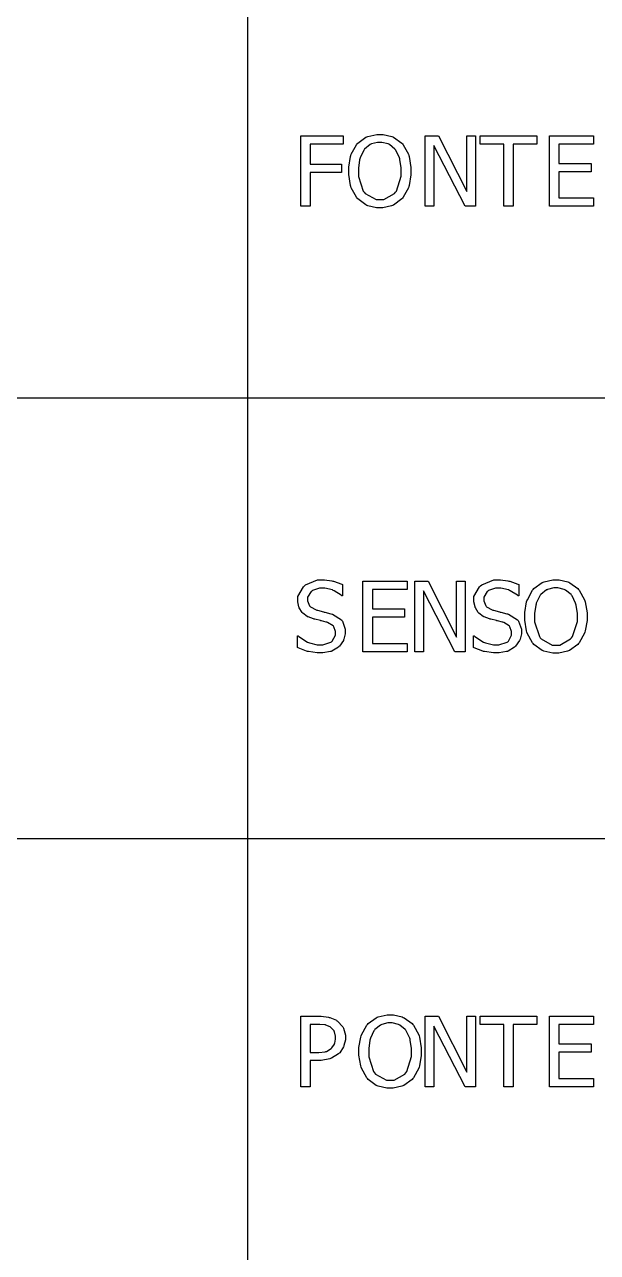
# Model space of a CAD drawing. Header units: millimetres. Extents: x 1974 to 2099, y 1386 to 1555.
# Drawn here: x 2071.471 to 2072.844, y 1473.036 to 1475.98 of the extents above; entities that cross this region are included whole.
import ezdxf

# ---------------------------------------------------------------- set-up
doc = ezdxf.new("R2010")
doc.units = ezdxf.units.MM
doc.layers.add('TEXTO', color=4, linetype='Continuous')

msp = doc.modelspace()

# ---------------------------------------------------------------- linework, layer by layer
at = {"layer": 'TEXTO', "color": 0}
for p, q in [((2072.0054, 1489.868), (2072.0054, 1472.9723)), ((2072.1331, 1475.5446), (2072.1331, 1475.7135)), ((2072.1331, 1475.7135), (2072.2342, 1475.7135)), ((2072.2342, 1475.7135), (2072.2342, 1475.6936)), ((2072.2342, 1475.7135), (2072.2342, 1475.7135)), ((2072.2914, 1475.7112), (2072.2937, 1475.7122)), ((2072.2937, 1475.7122), (2072.3151, 1475.7171)), ((2072.3151, 1475.7171), (2072.3223, 1475.7171)), ((2072.3223, 1475.7171), (2072.33, 1475.7171)), ((2072.33, 1475.7171), (2072.351, 1475.7121)), ((2072.351, 1475.7121), (2072.3533, 1475.7111)), ((2072.4311, 1475.5446), (2072.4311, 1475.7135)), ((2072.4311, 1475.7135), (2072.463, 1475.7135)), ((2072.463, 1475.7135), (2072.5309, 1475.5798)), ((2072.5309, 1475.5798), (2072.5309, 1475.7135)), ((2072.5309, 1475.7135), (2072.5519, 1475.7135)), ((2072.5519, 1475.7135), (2072.5519, 1475.5446)), ((2072.5519, 1475.7135), (2072.5519, 1475.7135)), ((2072.5629, 1475.6936), (2072.5629, 1475.7135)), ((2072.5629, 1475.7135), (2072.6988, 1475.7135)), ((2072.6988, 1475.7135), (2072.6988, 1475.6936)), ((2072.7291, 1475.5446), (2072.7291, 1475.7135)), ((2072.7291, 1475.7135), (2072.8347, 1475.7135)), ((2072.8347, 1475.7135), (2072.8347, 1475.6936)), ((2072.2342, 1475.6936), (2072.1556, 1475.6936)), ((2072.1556, 1475.6936), (2072.1556, 1475.646)), ((2072.2538, 1475.6692), (2072.2663, 1475.6922)), ((2072.2663, 1475.6922), (2072.268, 1475.6942)), ((2072.268, 1475.6942), (2072.2695, 1475.6961)), ((2072.2695, 1475.6961), (2072.2891, 1475.7102)), ((2072.2995, 1475.6927), (2072.286, 1475.6818)), ((2072.2891, 1475.7102), (2072.2914, 1475.7112)), ((2072.301, 1475.6934), (2072.2995, 1475.6927)), ((2072.3025, 1475.6942), (2072.301, 1475.6934)), ((2072.317, 1475.6977), (2072.3025, 1475.6942)), ((2072.3224, 1475.6977), (2072.317, 1475.6977)), ((2072.3272, 1475.6977), (2072.3224, 1475.6977)), ((2072.342, 1475.6941), (2072.3272, 1475.6977)), ((2072.3436, 1475.6933), (2072.342, 1475.6941)), ((2072.3452, 1475.6926), (2072.3436, 1475.6933)), ((2072.3586, 1475.6817), (2072.3452, 1475.6926)), ((2072.3533, 1475.7111), (2072.3555, 1475.7101)), ((2072.3555, 1475.7101), (2072.3751, 1475.696)), ((2072.3751, 1475.696), (2072.3767, 1475.6942)), ((2072.3767, 1475.6942), (2072.3783, 1475.6923)), ((2072.3767, 1475.6942), (2072.3767, 1475.6942)), ((2072.3783, 1475.6923), (2072.3908, 1475.6693)), ((2072.5267, 1475.5446), (2072.4521, 1475.6903)), ((2072.4521, 1475.6903), (2072.4521, 1475.5446)), ((2072.6196, 1475.6936), (2072.5629, 1475.6936)), ((2072.6196, 1475.5446), (2072.6196, 1475.6936)), ((2072.6988, 1475.6936), (2072.642, 1475.6936)), ((2072.642, 1475.6936), (2072.642, 1475.5446)), ((2072.8347, 1475.6936), (2072.7516, 1475.6936)), ((2072.7516, 1475.6936), (2072.7516, 1475.6473)), ((2072.2477, 1475.6384), (2072.252, 1475.6638)), ((2072.252, 1475.6638), (2072.2529, 1475.6664)), ((2072.2529, 1475.6664), (2072.2538, 1475.6692)), ((2072.274, 1475.6564), (2072.271, 1475.6359)), ((2072.2746, 1475.6585), (2072.274, 1475.6564)), ((2072.2751, 1475.6607), (2072.2746, 1475.6585)), ((2072.2837, 1475.6788), (2072.2751, 1475.6607)), ((2072.2848, 1475.6802), (2072.2837, 1475.6788)), ((2072.286, 1475.6818), (2072.2848, 1475.6802)), ((2072.3598, 1475.6802), (2072.3586, 1475.6817)), ((2072.3609, 1475.6789), (2072.3598, 1475.6802)), ((2072.3693, 1475.661), (2072.3609, 1475.6789)), ((2072.37, 1475.6588), (2072.3693, 1475.661)), ((2072.3706, 1475.6567), (2072.37, 1475.6588)), ((2072.3737, 1475.6365), (2072.3706, 1475.6567)), ((2072.3908, 1475.6693), (2072.3917, 1475.6665)), ((2072.3917, 1475.6665), (2072.3926, 1475.6638)), ((2072.3926, 1475.6638), (2072.397, 1475.6377)), ((2072.1556, 1475.646), (2072.2309, 1475.646)), ((2072.2309, 1475.626), (2072.1556, 1475.626)), ((2072.1556, 1475.626), (2072.1556, 1475.5446)), ((2072.2309, 1475.646), (2072.2309, 1475.626)), ((2072.2477, 1475.629), (2072.2477, 1475.6384)), ((2072.2477, 1475.6205), (2072.2477, 1475.629)), ((2072.271, 1475.6359), (2072.271, 1475.629)), ((2072.271, 1475.629), (2072.271, 1475.6163)), ((2072.3737, 1475.629), (2072.3737, 1475.6365)), ((2072.3737, 1475.6171), (2072.3737, 1475.629)), ((2072.3737, 1475.629), (2072.3737, 1475.629)), ((2072.397, 1475.6377), (2072.397, 1475.629)), ((2072.397, 1475.629), (2072.397, 1475.6198)), ((2072.7516, 1475.6473), (2072.829, 1475.6473)), ((2072.829, 1475.6274), (2072.7516, 1475.6274)), ((2072.7516, 1475.6274), (2072.7516, 1475.5646)), ((2072.829, 1475.6473), (2072.829, 1475.6274)), ((2072.252, 1475.5947), (2072.2477, 1475.6205)), ((2072.2528, 1475.5918), (2072.252, 1475.5947)), ((2072.271, 1475.6163), (2072.2826, 1475.5812)), ((2072.3621, 1475.5812), (2072.3737, 1475.6171)), ((2072.3927, 1475.5947), (2072.3918, 1475.5919)), ((2072.397, 1475.6198), (2072.3927, 1475.5947)), ((2072.2537, 1475.5891), (2072.2528, 1475.5918)), ((2072.2662, 1475.5661), (2072.2537, 1475.5891)), ((2072.2679, 1475.5642), (2072.2662, 1475.5661)), ((2072.2826, 1475.5812), (2072.2849, 1475.5782)), ((2072.2849, 1475.5782), (2072.2872, 1475.5752)), ((2072.2872, 1475.5752), (2072.3135, 1475.5605)), ((2072.3317, 1475.5605), (2072.3574, 1475.5752)), ((2072.3574, 1475.5752), (2072.3597, 1475.5782)), ((2072.3597, 1475.5782), (2072.3621, 1475.5812)), ((2072.3783, 1475.5661), (2072.3767, 1475.5642)), ((2072.391, 1475.5892), (2072.3783, 1475.5661)), ((2072.3918, 1475.5919), (2072.391, 1475.5892)), ((2072.7516, 1475.5646), (2072.8347, 1475.5646)), ((2072.8347, 1475.5646), (2072.8347, 1475.5446)), ((2072.1556, 1475.5446), (2072.1331, 1475.5446)), ((2072.2695, 1475.5624), (2072.2679, 1475.5642)), ((2072.2891, 1475.5479), (2072.2695, 1475.5624)), ((2072.2914, 1475.5469), (2072.2891, 1475.5479)), ((2072.2937, 1475.546), (2072.2914, 1475.5469)), ((2072.3145, 1475.5411), (2072.2937, 1475.546)), ((2072.3135, 1475.5605), (2072.3224, 1475.5605)), ((2072.3223, 1475.5411), (2072.3145, 1475.5411)), ((2072.3293, 1475.5411), (2072.3223, 1475.5411)), ((2072.3224, 1475.5605), (2072.3317, 1475.5605)), ((2072.3503, 1475.5459), (2072.3293, 1475.5411)), ((2072.3526, 1475.5467), (2072.3503, 1475.5459)), ((2072.3549, 1475.5477), (2072.3526, 1475.5467)), ((2072.375, 1475.5623), (2072.3549, 1475.5477)), ((2072.3767, 1475.5642), (2072.375, 1475.5623)), ((2072.4521, 1475.5446), (2072.4311, 1475.5446)), ((2072.5519, 1475.5446), (2072.5267, 1475.5446)), ((2072.642, 1475.5446), (2072.6196, 1475.5446)), ((2072.642, 1475.5446), (2072.642, 1475.5446)), ((2072.8347, 1475.5446), (2072.7291, 1475.5446)), ((2072.8347, 1475.5446), (2072.8347, 1475.5446)), ((2098.7779, 1475.0843), (2069.8934, 1475.0843)), ((2072.1259, 1474.6089), (2072.1392, 1474.6325)), ((2072.1392, 1474.6325), (2072.1419, 1474.6347)), ((2072.1419, 1474.6347), (2072.1445, 1474.637)), ((2072.1445, 1474.637), (2072.1732, 1474.6486)), ((2072.1606, 1474.6231), (2072.159, 1474.6219)), ((2072.1779, 1474.6293), (2072.1606, 1474.6231)), ((2072.1732, 1474.6486), (2072.1828, 1474.6486)), ((2072.1842, 1474.6293), (2072.1779, 1474.6293)), ((2072.1828, 1474.6486), (2072.1895, 1474.6486)), ((2072.1902, 1474.6293), (2072.1842, 1474.6293)), ((2072.1895, 1474.6486), (2072.2075, 1474.6462)), ((2072.2086, 1474.6247), (2072.1902, 1474.6293)), ((2072.2075, 1474.6462), (2072.2096, 1474.6458)), ((2072.2107, 1474.6237), (2072.2086, 1474.6247)), ((2072.2096, 1474.6458), (2072.2117, 1474.6454)), ((2072.2127, 1474.6229), (2072.2107, 1474.6237)), ((2072.2117, 1474.6454), (2072.2312, 1474.6386)), ((2072.23, 1474.6121), (2072.2127, 1474.6229)), ((2072.2312, 1474.6386), (2072.233, 1474.6377)), ((2072.233, 1474.6377), (2072.233, 1474.6108)), ((2072.282, 1474.4767), (2072.282, 1474.6456)), ((2072.282, 1474.6456), (2072.3877, 1474.6456)), ((2072.3877, 1474.6256), (2072.3045, 1474.6256)), ((2072.3045, 1474.6256), (2072.3045, 1474.5793)), ((2072.3877, 1474.6456), (2072.3877, 1474.6256)), ((2072.4062, 1474.4767), (2072.4062, 1474.6456)), ((2072.4062, 1474.6456), (2072.4381, 1474.6456)), ((2072.5019, 1474.4767), (2072.4272, 1474.6223)), ((2072.4272, 1474.6223), (2072.4272, 1474.4767)), ((2072.4381, 1474.6456), (2072.506, 1474.5118)), ((2072.506, 1474.5118), (2072.506, 1474.6456)), ((2072.506, 1474.6456), (2072.5271, 1474.6456)), ((2072.5271, 1474.6456), (2072.5271, 1474.4767)), ((2072.5271, 1474.6456), (2072.5271, 1474.6456)), ((2072.5481, 1474.6089), (2072.5614, 1474.6325)), ((2072.5614, 1474.6325), (2072.5641, 1474.6347)), ((2072.5641, 1474.6347), (2072.5667, 1474.637)), ((2072.5667, 1474.637), (2072.5954, 1474.6486)), ((2072.5827, 1474.6231), (2072.5811, 1474.6219)), ((2072.6, 1474.6293), (2072.5827, 1474.6231)), ((2072.5954, 1474.6486), (2072.605, 1474.6486)), ((2072.6064, 1474.6293), (2072.6, 1474.6293)), ((2072.605, 1474.6486), (2072.6117, 1474.6486)), ((2072.6124, 1474.6293), (2072.6064, 1474.6293)), ((2072.6117, 1474.6486), (2072.6296, 1474.6462)), ((2072.6308, 1474.6247), (2072.6124, 1474.6293)), ((2072.6296, 1474.6462), (2072.6318, 1474.6458)), ((2072.6329, 1474.6237), (2072.6308, 1474.6247)), ((2072.6318, 1474.6458), (2072.6338, 1474.6454)), ((2072.6349, 1474.6229), (2072.6329, 1474.6237)), ((2072.6338, 1474.6454), (2072.6534, 1474.6386)), ((2072.6521, 1474.6121), (2072.6349, 1474.6229)), ((2072.6534, 1474.6386), (2072.6552, 1474.6377)), ((2072.6552, 1474.6377), (2072.6552, 1474.6108)), ((2072.676, 1474.6012), (2072.6885, 1474.6242)), ((2072.6885, 1474.6242), (2072.6902, 1474.6262)), ((2072.6902, 1474.6262), (2072.6917, 1474.6281)), ((2072.6917, 1474.6281), (2072.7114, 1474.6423)), ((2072.7217, 1474.6247), (2072.7082, 1474.6137)), ((2072.7114, 1474.6423), (2072.7137, 1474.6432)), ((2072.7137, 1474.6432), (2072.716, 1474.6442)), ((2072.716, 1474.6442), (2072.7373, 1474.6491)), ((2072.7232, 1474.6254), (2072.7217, 1474.6247)), ((2072.7247, 1474.6262), (2072.7232, 1474.6254)), ((2072.7393, 1474.6297), (2072.7247, 1474.6262)), ((2072.7373, 1474.6491), (2072.7445, 1474.6491)), ((2072.7446, 1474.6297), (2072.7393, 1474.6297)), ((2072.7445, 1474.6491), (2072.7522, 1474.6491)), ((2072.7494, 1474.6297), (2072.7446, 1474.6297)), ((2072.7642, 1474.6261), (2072.7494, 1474.6297)), ((2072.7522, 1474.6491), (2072.7732, 1474.6441)), ((2072.7658, 1474.6253), (2072.7642, 1474.6261)), ((2072.7674, 1474.6246), (2072.7658, 1474.6253)), ((2072.7809, 1474.6137), (2072.7674, 1474.6246)), ((2072.7732, 1474.6441), (2072.7755, 1474.643)), ((2072.7755, 1474.643), (2072.7778, 1474.6421)), ((2072.7778, 1474.6421), (2072.7973, 1474.628)), ((2072.7973, 1474.628), (2072.7989, 1474.6262)), ((2072.7989, 1474.6262), (2072.8005, 1474.6243)), ((2072.7989, 1474.6262), (2072.7989, 1474.6262)), ((2072.8005, 1474.6243), (2072.813, 1474.6014)), ((2072.1259, 1474.6003), (2072.1259, 1474.6089)), ((2072.1259, 1474.5963), (2072.1259, 1474.6003)), ((2072.1283, 1474.5842), (2072.1259, 1474.5963)), ((2072.1574, 1474.6207), (2072.1493, 1474.6073)), ((2072.1493, 1474.6073), (2072.1493, 1474.6027)), ((2072.1493, 1474.6027), (2072.1493, 1474.5984)), ((2072.1493, 1474.5984), (2072.1541, 1474.5866)), ((2072.159, 1474.6219), (2072.1574, 1474.6207)), ((2072.2314, 1474.6108), (2072.23, 1474.6121)), ((2072.233, 1474.6108), (2072.2314, 1474.6108)), ((2072.5481, 1474.6003), (2072.5481, 1474.6089)), ((2072.5481, 1474.5963), (2072.5481, 1474.6003)), ((2072.5506, 1474.5842), (2072.5481, 1474.5963)), ((2072.5795, 1474.6207), (2072.5715, 1474.6073)), ((2072.5715, 1474.6073), (2072.5715, 1474.6027)), ((2072.5715, 1474.6027), (2072.5715, 1474.5984)), ((2072.5715, 1474.5984), (2072.5762, 1474.5866)), ((2072.5811, 1474.6219), (2072.5795, 1474.6207)), ((2072.6535, 1474.6108), (2072.6521, 1474.6121)), ((2072.6552, 1474.6108), (2072.6535, 1474.6108)), ((2072.6699, 1474.5705), (2072.6742, 1474.5959)), ((2072.6742, 1474.5959), (2072.6751, 1474.5985)), ((2072.6751, 1474.5985), (2072.676, 1474.6012)), ((2072.6973, 1474.5928), (2072.6968, 1474.5906)), ((2072.7059, 1474.6108), (2072.6973, 1474.5928)), ((2072.707, 1474.6122), (2072.7059, 1474.6108)), ((2072.7082, 1474.6137), (2072.707, 1474.6122)), ((2072.782, 1474.6122), (2072.7809, 1474.6137)), ((2072.7831, 1474.6108), (2072.782, 1474.6122)), ((2072.7915, 1474.593), (2072.7831, 1474.6108)), ((2072.7922, 1474.5908), (2072.7915, 1474.593)), ((2072.813, 1474.6014), (2072.8139, 1474.5986)), ((2072.8139, 1474.5986), (2072.8148, 1474.5959)), ((2072.8148, 1474.5959), (2072.8193, 1474.5698)), ((2072.1288, 1474.5829), (2072.1283, 1474.5842)), ((2072.1293, 1474.5816), (2072.1288, 1474.5829)), ((2072.1361, 1474.5708), (2072.1293, 1474.5816)), ((2072.137, 1474.5698), (2072.1361, 1474.5708)), ((2072.1379, 1474.5689), (2072.137, 1474.5698)), ((2072.148, 1474.5612), (2072.1379, 1474.5689)), ((2072.1541, 1474.5866), (2072.155, 1474.5855)), ((2072.155, 1474.5855), (2072.1559, 1474.5846)), ((2072.1559, 1474.5846), (2072.1696, 1474.5768)), ((2072.1696, 1474.5768), (2072.1714, 1474.5762)), ((2072.1714, 1474.5762), (2072.1726, 1474.5759)), ((2072.1726, 1474.5759), (2072.1871, 1474.5723)), ((2072.1871, 1474.5723), (2072.1889, 1474.5718)), ((2072.1889, 1474.5718), (2072.1905, 1474.5714)), ((2072.1905, 1474.5714), (2072.2049, 1474.5678)), ((2072.2049, 1474.5678), (2072.2061, 1474.5674)), ((2072.2061, 1474.5674), (2072.209, 1474.5665)), ((2072.209, 1474.5665), (2072.2302, 1474.5531)), ((2072.3045, 1474.5793), (2072.3819, 1474.5793)), ((2072.3819, 1474.5793), (2072.3819, 1474.5593)), ((2072.551, 1474.5829), (2072.5506, 1474.5842)), ((2072.5515, 1474.5816), (2072.551, 1474.5829)), ((2072.5582, 1474.5708), (2072.5515, 1474.5816)), ((2072.5591, 1474.5698), (2072.5582, 1474.5708)), ((2072.56, 1474.5689), (2072.5591, 1474.5698)), ((2072.5702, 1474.5612), (2072.56, 1474.5689)), ((2072.5762, 1474.5866), (2072.5771, 1474.5855)), ((2072.5771, 1474.5855), (2072.578, 1474.5846)), ((2072.578, 1474.5846), (2072.5918, 1474.5768)), ((2072.5918, 1474.5768), (2072.5936, 1474.5762)), ((2072.5936, 1474.5762), (2072.5948, 1474.5759)), ((2072.5948, 1474.5759), (2072.6093, 1474.5723)), ((2072.6093, 1474.5723), (2072.6111, 1474.5718)), ((2072.6111, 1474.5718), (2072.6127, 1474.5714)), ((2072.6127, 1474.5714), (2072.6271, 1474.5678)), ((2072.6271, 1474.5678), (2072.6283, 1474.5674)), ((2072.6283, 1474.5674), (2072.6312, 1474.5665)), ((2072.6312, 1474.5665), (2072.6524, 1474.5531)), ((2072.6699, 1474.5611), (2072.6699, 1474.5705)), ((2072.6962, 1474.5884), (2072.6932, 1474.568)), ((2072.6932, 1474.568), (2072.6932, 1474.5611)), ((2072.6968, 1474.5906), (2072.6962, 1474.5884)), ((2072.7928, 1474.5886), (2072.7922, 1474.5908)), ((2072.7959, 1474.5685), (2072.7928, 1474.5886)), ((2072.7959, 1474.5611), (2072.7959, 1474.5685)), ((2072.8193, 1474.5698), (2072.8193, 1474.5611)), ((2072.1492, 1474.5606), (2072.148, 1474.5612)), ((2072.1504, 1474.56), (2072.1492, 1474.5606)), ((2072.1634, 1474.5551), (2072.1504, 1474.56)), ((2072.1648, 1474.5548), (2072.1634, 1474.5551)), ((2072.1665, 1474.5544), (2072.1648, 1474.5548)), ((2072.18, 1474.5512), (2072.1665, 1474.5544)), ((2072.1811, 1474.5509), (2072.18, 1474.5512)), ((2072.1822, 1474.5507), (2072.1811, 1474.5509)), ((2072.194, 1474.5475), (2072.1822, 1474.5507)), ((2072.1954, 1474.5471), (2072.194, 1474.5475)), ((2072.1971, 1474.5466), (2072.1954, 1474.5471)), ((2072.2104, 1474.5388), (2072.1971, 1474.5466)), ((2072.2113, 1474.5377), (2072.2104, 1474.5388)), ((2072.2121, 1474.5366), (2072.2113, 1474.5377)), ((2072.2162, 1474.5254), (2072.2121, 1474.5366)), ((2072.2302, 1474.5531), (2072.2316, 1474.5513)), ((2072.2316, 1474.5513), (2072.2328, 1474.5495)), ((2072.2328, 1474.5495), (2072.2396, 1474.531)), ((2072.3819, 1474.5593), (2072.3045, 1474.5593)), ((2072.3045, 1474.5593), (2072.3045, 1474.4967)), ((2072.5714, 1474.5606), (2072.5702, 1474.5612)), ((2072.5725, 1474.56), (2072.5714, 1474.5606)), ((2072.5856, 1474.5551), (2072.5725, 1474.56)), ((2072.587, 1474.5548), (2072.5856, 1474.5551)), ((2072.5886, 1474.5544), (2072.587, 1474.5548)), ((2072.6022, 1474.5512), (2072.5886, 1474.5544)), ((2072.6032, 1474.5509), (2072.6022, 1474.5512)), ((2072.6043, 1474.5507), (2072.6032, 1474.5509)), ((2072.6162, 1474.5475), (2072.6043, 1474.5507)), ((2072.6176, 1474.5471), (2072.6162, 1474.5475)), ((2072.6194, 1474.5466), (2072.6176, 1474.5471)), ((2072.6325, 1474.5388), (2072.6194, 1474.5466)), ((2072.6334, 1474.5377), (2072.6325, 1474.5388)), ((2072.6342, 1474.5366), (2072.6334, 1474.5377)), ((2072.6384, 1474.5254), (2072.6342, 1474.5366)), ((2072.6524, 1474.5531), (2072.6538, 1474.5513)), ((2072.6538, 1474.5513), (2072.655, 1474.5495)), ((2072.655, 1474.5495), (2072.6618, 1474.531)), ((2072.6699, 1474.5525), (2072.6699, 1474.5611)), ((2072.6742, 1474.5266), (2072.6699, 1474.5525)), ((2072.6932, 1474.5611), (2072.6932, 1474.5484)), ((2072.6932, 1474.5484), (2072.7048, 1474.5132)), ((2072.7843, 1474.5132), (2072.7959, 1474.5491)), ((2072.7959, 1474.5491), (2072.7959, 1474.5611)), ((2072.7959, 1474.5611), (2072.7959, 1474.5611)), ((2072.8193, 1474.5518), (2072.8149, 1474.5267)), ((2072.8193, 1474.5611), (2072.8193, 1474.5518)), ((2072.1247, 1474.4868), (2072.1247, 1474.5149)), ((2072.1247, 1474.5149), (2072.1263, 1474.5149)), ((2072.1263, 1474.5149), (2072.1281, 1474.5132)), ((2072.1281, 1474.5132), (2072.1491, 1474.4997)), ((2072.2083, 1474.5021), (2072.2162, 1474.5164)), ((2072.2162, 1474.5212), (2072.2162, 1474.5254)), ((2072.2162, 1474.5164), (2072.2162, 1474.5212)), ((2072.2356, 1474.5053), (2072.235, 1474.5037)), ((2072.2362, 1474.5069), (2072.2356, 1474.5053)), ((2072.2396, 1474.5199), (2072.2362, 1474.5069)), ((2072.2396, 1474.531), (2072.2396, 1474.5248)), ((2072.2396, 1474.5248), (2072.2396, 1474.5199)), ((2072.5469, 1474.4868), (2072.5469, 1474.5149)), ((2072.5469, 1474.5149), (2072.5485, 1474.5149)), ((2072.5485, 1474.5149), (2072.5504, 1474.5132)), ((2072.5504, 1474.5132), (2072.5712, 1474.4997)), ((2072.6305, 1474.5021), (2072.6384, 1474.5164)), ((2072.6384, 1474.5212), (2072.6384, 1474.5254)), ((2072.6384, 1474.5164), (2072.6384, 1474.5212)), ((2072.6577, 1474.5053), (2072.6571, 1474.5037)), ((2072.6584, 1474.5069), (2072.6577, 1474.5053)), ((2072.6618, 1474.5199), (2072.6584, 1474.5069)), ((2072.6618, 1474.531), (2072.6618, 1474.5248)), ((2072.6618, 1474.5248), (2072.6618, 1474.5199)), ((2072.675, 1474.5238), (2072.6742, 1474.5266)), ((2072.6759, 1474.5211), (2072.675, 1474.5238)), ((2072.6884, 1474.4981), (2072.6759, 1474.5211)), ((2072.7048, 1474.5132), (2072.7071, 1474.5101)), ((2072.7071, 1474.5101), (2072.7094, 1474.5072)), ((2072.7094, 1474.5072), (2072.7358, 1474.4926)), ((2072.7539, 1474.4926), (2072.7796, 1474.5072)), ((2072.7796, 1474.5072), (2072.7819, 1474.5101)), ((2072.7819, 1474.5101), (2072.7843, 1474.5132)), ((2072.8132, 1474.5212), (2072.8005, 1474.4981)), ((2072.814, 1474.5239), (2072.8132, 1474.5212)), ((2072.8149, 1474.5267), (2072.814, 1474.5239)), ((2072.1266, 1474.4859), (2072.1247, 1474.4868)), ((2072.1468, 1474.478), (2072.1266, 1474.4859)), ((2072.1489, 1474.4773), (2072.1468, 1474.478)), ((2072.1511, 1474.4768), (2072.1489, 1474.4773)), ((2072.1491, 1474.4997), (2072.1515, 1474.4987)), ((2072.1723, 1474.4736), (2072.1511, 1474.4768)), ((2072.1515, 1474.4987), (2072.1539, 1474.4978)), ((2072.1539, 1474.4978), (2072.1724, 1474.493)), ((2072.1724, 1474.493), (2072.1786, 1474.493)), ((2072.1786, 1474.493), (2072.1856, 1474.493)), ((2072.1856, 1474.493), (2072.2051, 1474.4995)), ((2072.2041, 1474.477), (2072.1861, 1474.4736)), ((2072.2059, 1474.4775), (2072.2041, 1474.477)), ((2072.2051, 1474.4995), (2072.2067, 1474.5007)), ((2072.2075, 1474.4782), (2072.2059, 1474.4775)), ((2072.2067, 1474.5007), (2072.2083, 1474.5021)), ((2072.223, 1474.4877), (2072.2075, 1474.4782)), ((2072.2243, 1474.4889), (2072.223, 1474.4877)), ((2072.2255, 1474.4901), (2072.2243, 1474.4889)), ((2072.235, 1474.5037), (2072.2255, 1474.4901)), ((2072.3877, 1474.4767), (2072.282, 1474.4767)), ((2072.3045, 1474.4967), (2072.3877, 1474.4967)), ((2072.3877, 1474.4967), (2072.3877, 1474.4767)), ((2072.3877, 1474.4767), (2072.3877, 1474.4767)), ((2072.4272, 1474.4767), (2072.4062, 1474.4767)), ((2072.5271, 1474.4767), (2072.5019, 1474.4767)), ((2072.5487, 1474.4859), (2072.5469, 1474.4868)), ((2072.5689, 1474.478), (2072.5487, 1474.4859)), ((2072.5711, 1474.4773), (2072.5689, 1474.478)), ((2072.5733, 1474.4768), (2072.5711, 1474.4773)), ((2072.5712, 1474.4997), (2072.5736, 1474.4987)), ((2072.5945, 1474.4736), (2072.5733, 1474.4768)), ((2072.5736, 1474.4987), (2072.576, 1474.4978)), ((2072.576, 1474.4978), (2072.5946, 1474.493)), ((2072.5946, 1474.493), (2072.6008, 1474.493)), ((2072.6008, 1474.493), (2072.6078, 1474.493)), ((2072.6078, 1474.493), (2072.6273, 1474.4995)), ((2072.6263, 1474.477), (2072.6083, 1474.4736)), ((2072.6281, 1474.4775), (2072.6263, 1474.477)), ((2072.6273, 1474.4995), (2072.6289, 1474.5007)), ((2072.6297, 1474.4782), (2072.6281, 1474.4775)), ((2072.6289, 1474.5007), (2072.6305, 1474.5021)), ((2072.6452, 1474.4877), (2072.6297, 1474.4782)), ((2072.6465, 1474.4889), (2072.6452, 1474.4877)), ((2072.6477, 1474.4901), (2072.6465, 1474.4889)), ((2072.6571, 1474.5037), (2072.6477, 1474.4901)), ((2072.6901, 1474.4962), (2072.6884, 1474.4981)), ((2072.6917, 1474.4943), (2072.6901, 1474.4962)), ((2072.7113, 1474.4799), (2072.6917, 1474.4943)), ((2072.7136, 1474.4789), (2072.7113, 1474.4799)), ((2072.7159, 1474.4779), (2072.7136, 1474.4789)), ((2072.7367, 1474.4732), (2072.7159, 1474.4779)), ((2072.7358, 1474.4926), (2072.7446, 1474.4926)), ((2072.7446, 1474.4926), (2072.7539, 1474.4926)), ((2072.7725, 1474.4778), (2072.7515, 1474.4732)), ((2072.7748, 1474.4787), (2072.7725, 1474.4778)), ((2072.7771, 1474.4797), (2072.7748, 1474.4787)), ((2072.7972, 1474.4942), (2072.7771, 1474.4797)), ((2072.7989, 1474.4962), (2072.7972, 1474.4942)), ((2072.8005, 1474.4981), (2072.7989, 1474.4962)), ((2072.1802, 1474.4736), (2072.1723, 1474.4736)), ((2072.1861, 1474.4736), (2072.1802, 1474.4736)), ((2072.1802, 1474.4736), (2072.1802, 1474.4736)), ((2072.6024, 1474.4736), (2072.5945, 1474.4736)), ((2072.6083, 1474.4736), (2072.6024, 1474.4736)), ((2072.6024, 1474.4736), (2072.6024, 1474.4736)), ((2072.7445, 1474.4732), (2072.7367, 1474.4732)), ((2072.7515, 1474.4732), (2072.7445, 1474.4732)), ((2098.7779, 1474.0283), (2069.8934, 1474.0283)), ((2072.1331, 1473.4336), (2072.1331, 1473.6025)), ((2072.1331, 1473.6025), (2072.1755, 1473.6025)), ((2072.1755, 1473.6025), (2072.1818, 1473.6025)), ((2072.1818, 1473.6025), (2072.1993, 1473.6004)), ((2072.1993, 1473.6004), (2072.201, 1473.5999)), ((2072.201, 1473.5999), (2072.2028, 1473.5996)), ((2072.2028, 1473.5996), (2072.2183, 1473.5929)), ((2072.2183, 1473.5929), (2072.2196, 1473.5919)), ((2072.2196, 1473.5919), (2072.2212, 1473.5908)), ((2072.2943, 1473.585), (2072.3139, 1473.5992)), ((2072.3139, 1473.5992), (2072.3163, 1473.6001)), ((2072.3163, 1473.6001), (2072.3185, 1473.6011)), ((2072.3185, 1473.6011), (2072.3398, 1473.606)), ((2072.3398, 1473.606), (2072.347, 1473.606)), ((2072.347, 1473.606), (2072.3548, 1473.606)), ((2072.3548, 1473.606), (2072.3757, 1473.601)), ((2072.3757, 1473.601), (2072.3781, 1473.5999)), ((2072.3781, 1473.5999), (2072.3804, 1473.599)), ((2072.3804, 1473.599), (2072.3998, 1473.5849)), ((2072.4311, 1473.4336), (2072.4311, 1473.6025)), ((2072.4311, 1473.6025), (2072.463, 1473.6025)), ((2072.463, 1473.6025), (2072.531, 1473.4687)), ((2072.531, 1473.4687), (2072.531, 1473.6025)), ((2072.531, 1473.6025), (2072.5519, 1473.6025)), ((2072.5519, 1473.6025), (2072.5519, 1473.4336)), ((2072.5519, 1473.6025), (2072.5519, 1473.6025)), ((2072.5629, 1473.5825), (2072.5629, 1473.6025)), ((2072.5629, 1473.6025), (2072.6988, 1473.6025)), ((2072.6988, 1473.6025), (2072.6988, 1473.5825)), ((2072.7291, 1473.4336), (2072.7291, 1473.6025)), ((2072.7291, 1473.6025), (2072.8347, 1473.6025)), ((2072.8347, 1473.6025), (2072.8347, 1473.5825)), ((2072.1741, 1473.5832), (2072.1556, 1473.5832)), ((2072.1556, 1473.5832), (2072.1556, 1473.5157)), ((2072.1782, 1473.5832), (2072.1741, 1473.5832)), ((2072.1905, 1473.582), (2072.1782, 1473.5832)), ((2072.1918, 1473.5817), (2072.1905, 1473.582)), ((2072.193, 1473.5815), (2072.1918, 1473.5817)), ((2072.2034, 1473.5773), (2072.193, 1473.5815)), ((2072.2042, 1473.5767), (2072.2034, 1473.5773)), ((2072.2052, 1473.576), (2072.2042, 1473.5767)), ((2072.2128, 1473.5673), (2072.2052, 1473.576)), ((2072.2133, 1473.5662), (2072.2128, 1473.5673)), ((2072.2138, 1473.5651), (2072.2133, 1473.5662)), ((2072.2163, 1473.5548), (2072.2138, 1473.5651)), ((2072.2212, 1473.5908), (2072.2335, 1473.5772)), ((2072.2335, 1473.5772), (2072.2344, 1473.5755)), ((2072.2344, 1473.5755), (2072.2353, 1473.5738)), ((2072.2353, 1473.5738), (2072.2397, 1473.5572)), ((2072.2785, 1473.5581), (2072.291, 1473.5811)), ((2072.291, 1473.5811), (2072.2927, 1473.5831)), ((2072.2927, 1473.5831), (2072.2943, 1473.585)), ((2072.3084, 1473.5677), (2072.2999, 1473.5497)), ((2072.3096, 1473.5691), (2072.3084, 1473.5677)), ((2072.3107, 1473.5706), (2072.3096, 1473.5691)), ((2072.3242, 1473.5816), (2072.3107, 1473.5706)), ((2072.3258, 1473.5823), (2072.3242, 1473.5816)), ((2072.3272, 1473.5831), (2072.3258, 1473.5823)), ((2072.3418, 1473.5866), (2072.3272, 1473.5831)), ((2072.3471, 1473.5866), (2072.3418, 1473.5866)), ((2072.352, 1473.5866), (2072.3471, 1473.5866)), ((2072.3668, 1473.583), (2072.352, 1473.5866)), ((2072.3685, 1473.5822), (2072.3668, 1473.583)), ((2072.37, 1473.5815), (2072.3685, 1473.5822)), ((2072.3834, 1473.5706), (2072.37, 1473.5815)), ((2072.3846, 1473.5691), (2072.3834, 1473.5706)), ((2072.3856, 1473.5677), (2072.3846, 1473.5691)), ((2072.3941, 1473.5499), (2072.3856, 1473.5677)), ((2072.3998, 1473.5849), (2072.4014, 1473.5831)), ((2072.4014, 1473.5831), (2072.403, 1473.5812)), ((2072.4014, 1473.5831), (2072.4014, 1473.5831)), ((2072.403, 1473.5812), (2072.4155, 1473.5583)), ((2072.5268, 1473.4336), (2072.4521, 1473.5792)), ((2072.4521, 1473.5792), (2072.4521, 1473.4336)), ((2072.6196, 1473.5825), (2072.5629, 1473.5825)), ((2072.6196, 1473.4336), (2072.6196, 1473.5825)), ((2072.6988, 1473.5825), (2072.6421, 1473.5825)), ((2072.6421, 1473.5825), (2072.6421, 1473.4336)), ((2072.8347, 1473.5825), (2072.7516, 1473.5825)), ((2072.7516, 1473.5825), (2072.7516, 1473.5362)), ((2072.2076, 1473.5266), (2072.2137, 1473.5359)), ((2072.2137, 1473.5359), (2072.2141, 1473.5369)), ((2072.2141, 1473.5369), (2072.2145, 1473.538)), ((2072.2145, 1473.538), (2072.2163, 1473.5478)), ((2072.2163, 1473.5509), (2072.2163, 1473.5548)), ((2072.2163, 1473.5478), (2072.2163, 1473.5509)), ((2072.2163, 1473.5509), (2072.2163, 1473.5509)), ((2072.2397, 1473.5464), (2072.2364, 1473.5323)), ((2072.2397, 1473.5572), (2072.2397, 1473.5515)), ((2072.2397, 1473.5515), (2072.2397, 1473.5464)), ((2072.2397, 1473.5515), (2072.2397, 1473.5515)), ((2072.2724, 1473.5274), (2072.2768, 1473.5528)), ((2072.2768, 1473.5528), (2072.2777, 1473.5554)), ((2072.2777, 1473.5554), (2072.2785, 1473.5581)), ((2072.2987, 1473.5453), (2072.2958, 1473.5249)), ((2072.2993, 1473.5475), (2072.2987, 1473.5453)), ((2072.2999, 1473.5497), (2072.2993, 1473.5475)), ((2072.3948, 1473.5477), (2072.3941, 1473.5499)), ((2072.3953, 1473.5455), (2072.3948, 1473.5477)), ((2072.3984, 1473.5254), (2072.3953, 1473.5455)), ((2072.4155, 1473.5583), (2072.4165, 1473.5555)), ((2072.4165, 1473.5555), (2072.4174, 1473.5528)), ((2072.4174, 1473.5528), (2072.4218, 1473.5267)), ((2072.7516, 1473.5362), (2072.8291, 1473.5362)), ((2072.8291, 1473.5362), (2072.8291, 1473.5162)), ((2072.1556, 1473.5157), (2072.1708, 1473.5157)), ((2072.1708, 1473.5157), (2072.1763, 1473.5157)), ((2072.1763, 1473.5157), (2072.1914, 1473.5176)), ((2072.1914, 1473.5176), (2072.1929, 1473.5179)), ((2072.1929, 1473.5179), (2072.1942, 1473.5183)), ((2072.1942, 1473.5183), (2072.2059, 1473.5249)), ((2072.2059, 1473.5249), (2072.2068, 1473.5257)), ((2072.2235, 1473.5126), (2072.2065, 1473.5017)), ((2072.2068, 1473.5257), (2072.2076, 1473.5266)), ((2072.225, 1473.514), (2072.2235, 1473.5126)), ((2072.2262, 1473.5152), (2072.225, 1473.514)), ((2072.2352, 1473.5291), (2072.2262, 1473.5152)), ((2072.2358, 1473.5307), (2072.2352, 1473.5291)), ((2072.2364, 1473.5323), (2072.2358, 1473.5307)), ((2072.2724, 1473.518), (2072.2724, 1473.5274)), ((2072.2724, 1473.5094), (2072.2724, 1473.518)), ((2072.2768, 1473.4835), (2072.2724, 1473.5094)), ((2072.2958, 1473.5249), (2072.2958, 1473.518)), ((2072.2958, 1473.518), (2072.2958, 1473.5053)), ((2072.2958, 1473.5053), (2072.3073, 1473.4701)), ((2072.3868, 1473.4701), (2072.3984, 1473.506)), ((2072.3984, 1473.518), (2072.3984, 1473.5254)), ((2072.3984, 1473.506), (2072.3984, 1473.518)), ((2072.3984, 1473.518), (2072.3984, 1473.518)), ((2072.4218, 1473.5087), (2072.4175, 1473.4836)), ((2072.4218, 1473.5267), (2072.4218, 1473.518)), ((2072.4218, 1473.518), (2072.4218, 1473.5087)), ((2072.8291, 1473.5162), (2072.7516, 1473.5162)), ((2072.7516, 1473.5162), (2072.7516, 1473.4536)), ((2072.1746, 1473.4965), (2072.1556, 1473.4965)), ((2072.1556, 1473.4965), (2072.1556, 1473.4336)), ((2072.1815, 1473.4965), (2072.1746, 1473.4965)), ((2072.2025, 1473.5002), (2072.1815, 1473.4965)), ((2072.2045, 1473.5009), (2072.2025, 1473.5002)), ((2072.2065, 1473.5017), (2072.2045, 1473.5009)), ((2072.2777, 1473.4807), (2072.2768, 1473.4835)), ((2072.2784, 1473.478), (2072.2777, 1473.4807)), ((2072.2909, 1473.455), (2072.2784, 1473.478)), ((2072.4157, 1473.4781), (2072.4031, 1473.455)), ((2072.4166, 1473.4808), (2072.4157, 1473.4781)), ((2072.4175, 1473.4836), (2072.4166, 1473.4808)), ((2072.2926, 1473.4531), (2072.2909, 1473.455)), ((2072.2943, 1473.4512), (2072.2926, 1473.4531)), ((2072.3138, 1473.4368), (2072.2943, 1473.4512)), ((2072.3073, 1473.4701), (2072.3097, 1473.4671)), ((2072.3097, 1473.4671), (2072.312, 1473.4641)), ((2072.312, 1473.4641), (2072.3383, 1473.4494)), ((2072.3383, 1473.4494), (2072.3471, 1473.4494)), ((2072.3471, 1473.4494), (2072.3564, 1473.4494)), ((2072.3564, 1473.4494), (2072.3822, 1473.4641)), ((2072.3997, 1473.4511), (2072.3796, 1473.4366)), ((2072.3822, 1473.4641), (2072.3846, 1473.4671)), ((2072.3846, 1473.4671), (2072.3868, 1473.4701)), ((2072.4014, 1473.4531), (2072.3997, 1473.4511)), ((2072.4031, 1473.455), (2072.4014, 1473.4531)), ((2072.7516, 1473.4536), (2072.8347, 1473.4536)), ((2072.8347, 1473.4536), (2072.8347, 1473.4336)), ((2072.1556, 1473.4336), (2072.1331, 1473.4336)), ((2072.3162, 1473.4358), (2072.3138, 1473.4368)), ((2072.3184, 1473.4348), (2072.3162, 1473.4358)), ((2072.3393, 1473.4301), (2072.3184, 1473.4348)), ((2072.347, 1473.4301), (2072.3393, 1473.4301)), ((2072.354, 1473.4301), (2072.347, 1473.4301)), ((2072.3751, 1473.4347), (2072.354, 1473.4301)), ((2072.3774, 1473.4356), (2072.3751, 1473.4347)), ((2072.3796, 1473.4366), (2072.3774, 1473.4356)), ((2072.4521, 1473.4336), (2072.4311, 1473.4336)), ((2072.5519, 1473.4336), (2072.5268, 1473.4336)), ((2072.6421, 1473.4336), (2072.6196, 1473.4336)), ((2072.6421, 1473.4336), (2072.6421, 1473.4336)), ((2072.8347, 1473.4336), (2072.7291, 1473.4336)), ((2072.8347, 1473.4336), (2072.8347, 1473.4336))]:
    msp.add_line(p, q, dxfattribs=at)

doc.saveas('drawing.dxf')
